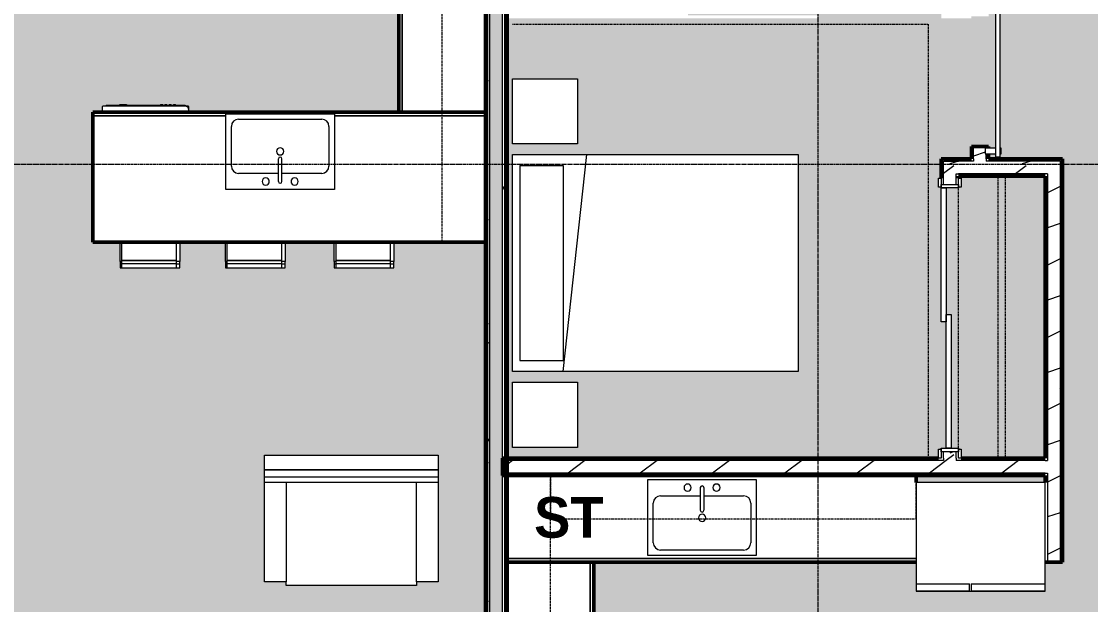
# Model space of a CAD drawing. Header units: inches. Extents: x -4292 to -464, y 9706 to 12474.
# Drawn here: x -3047.7 to -2751.9, y 11413.5 to 11574.8 of the extents above; entities that cross this region are included whole.
import ezdxf

# ---------------------------------------------------------------- set-up
doc = ezdxf.new("R2010")
doc.units = ezdxf.units.IN
doc.header["$MEASUREMENT"] = 0
doc.linetypes.add('Dash', pattern=[0.25, 0.125, -0.125])
doc.linetypes.add('Grid Line 1_2_', pattern=[0.875, 0.5, -0.125, 0.125, -0.125])
for name, color, linetype, lineweight in [('A-AREA-IDEN', 2, 'Continuous', 9), ('A-AREA-PATT-4', 254, 'Continuous', 9), ('A-AREA-PATT-5', 41, 'Continuous', 9), ('A-DOOR-1', 7, 'Continuous', 9), ('A-DOOR-2', 90, 'Continuous', 20), ('A-DOOR-3', 50, 'Continuous', 13), ('A-DOOR-FRAM-1', 90, 'Continuous', 20), ('A-WALL', 113, 'Continuous', 13), ('A-WALL-2', 250, 'Continuous', 50), ('A-WALL-3', 50, 'Continuous', 13), ('A-WALL-PATT-1', 7, 'Continuous', 9), ('A-WALL-PATT-2', 8, 'Continuous', 9), ('A-WALL-PATT-5', 111, 'Continuous', 9), ('I-FURN', 30, 'Continuous', 9), ('I-FURN-1', 7, 'Continuous', 9), ('I-FURN-HDLN-1', 7, 'Dash', 9), ('I-WALL-1', 2, 'Continuous', 50), ('P-SANR-FIXT-1', 7, 'Continuous', 9), ('Q-CASE-1', 250, 'Continuous', 50), ('Q-CASE-2', 7, 'Continuous', 9), ('Q-CASE-HDLN-1', 7, 'Dash', 9), ('Q-SPCQ-1', 7, 'Continuous', 9), ('S-GRID-1', 1, 'Grid Line 1_2_', 9)]:
    doc.layers.add(name, color=color, linetype=linetype, lineweight=lineweight)
doc.styles.add('Century Gothic_B', font='GOTHICB.TTF', dxfattribs={"height": 11.25})
pattern_1 = [(0, (0, 0), (38.4, 9.6), [1.584, -27.216, 1.584, -27.216, -153.6]), (0, (0, 0), (38.4, 9.6), [-57.6, 1.584, -56.016, 1.584, -27.216, -67.2]), (0, (0, 0), (38.4, 9.6), [-144, 1.584, -17.616, 1.584, -46.416]), (120, (14.4, 4.8), (-27.513844, 28.4553755), [1.584, -27.216, 1.584, -27.216, -153.6]), (120, (14.4, 4.8), (-27.513844, 28.4553755), [-57.6, 1.584, -56.016, 1.584, -27.216, -67.2]), (120, (14.4, 4.8), (-27.513844, 28.4553755), [-144, 1.584, -17.616, 1.584, -46.416]), (240, (19.2, 24), (-10.886156, -38.0553755), [1.584, -27.216, 1.584, -27.216, -153.6]), (240, (19.2, 24), (-10.886156, -38.0553755), [-57.6, 1.584, -56.016, 1.584, -27.216, -67.2]), (240, (19.2, 24), (-10.886156, -38.0553755), [-144, 1.584, -17.616, 1.584, -46.416])]
pattern_2 = [(216.87, (7.997, 19.992), (59.9755286, 39.9843071), [9.996, -89.964]), (206.565, (19.992, 13.994), (-19.991807, -19.992219), [22.352, -22.352]), (198.435, (19.992, 3.998), (-39.983821, -19.991955), [12.644, -50.576])]

msp = doc.modelspace()

# ---------------------------------------------------------------- hatches: boundary and pattern name
at = {"layer": 'A-AREA-PATT-4'}
h = msp.add_hatch(color=256, dxfattribs=at)
h.paths.add_polyline_path([(-2719.92, 11252.39), (-2714.91, 11252.39), (-2714.91, 11255.26), (-2717.72, 11255.26), (-2717.72, 11284.39), (-2718.67, 11284.39), (-2718.67, 11289.14), (-2717.72, 11289.14), (-2717.72, 11299.01), (-2733.85, 11299.01), (-2733.85, 11317.01), (-2729.85, 11317.01), (-2729.85, 11353.01), (-2733.85, 11353.01), (-2733.85, 11371.01), (-2717.72, 11371.01), (-2717.72, 11622.39), (-2718.72, 11622.39), (-2718.72, 11623.39), (-2720.72, 11623.39), (-2720.72, 11625.33), (-2721.35, 11625.33), (-2721.35, 11625.39), (-2756.1, 11625.39), (-2756.1, 11625.33), (-2756.72, 11625.33), (-2756.72, 11623.39), (-2758.72, 11623.39), (-2758.72, 11622.39), (-2780.17, 11622.39), (-2780.17, 11617.2), (-2778.23, 11617.2), (-2778.2, 11618.2), (-2776.98, 11618.2), (-2776.98, 11617.2), (-2776.7, 11617.2), (-2776.73, 11615.7), (-2776.98, 11615.7), (-2776.98, 11614.09), (-2776.73, 11614.09), (-2776.73, 11611.75), (-2776.55, 11611.75), (-2776.55, 11610.25), (-2776.73, 11610.25), (-2776.73, 11581.93), (-2776.55, 11581.93), (-2776.55, 11581.81), (-2776.48, 11581.76), (-2776.48, 11581.44), (-2776.23, 11581.44), (-2776.23, 11581.83), (-2775.98, 11581.78), (-2775.98, 11578.83), (-2776.23, 11578.89), (-2776.23, 11581.09), (-2776.48, 11581.04), (-2776.48, 11580.71), (-2776.55, 11580.71), (-2776.55, 11580.43), (-2776.73, 11580.43), (-2776.73, 11578.09), (-2776.98, 11578.09), (-2776.98, 11539.7), (-2776.7, 11539.7), (-2776.7, 11538.2), (-2776.98, 11538.2), (-2777, 11537.2), (-2778.23, 11537.2), (-2778.23, 11538.2), (-2780.17, 11538.2), (-2780.17, 11536.77), (-2759.72, 11536.77), (-2759.72, 11425.23), (-2764.47, 11425.23), (-2764.47, 11417.23), (-2800.22, 11417.23), (-2800.22, 11425.23), (-2889.32, 11425.23), (-2889.32, 11292.96), (-2881.82, 11292.96), (-2881.82, 11287.58), (-2886.57, 11287.58), (-2886.57, 11288.21), (-2913.32, 11288.21), (-2913.32, 11256.26), (-2886.57, 11256.26), (-2886.57, 11257.58), (-2881.82, 11257.58), (-2881.82, 11256.26), (-2754.72, 11256.26), (-2754.72, 11289.14), (-2748.67, 11289.14), (-2748.67, 11284.39), (-2749.97, 11284.39), (-2749.97, 11256.24), (-2752.94, 11256.24), (-2752.94, 11252.39), (-2720.92, 11252.39)], flags=0)
h.paths.add_polyline_path([(-2733.05, 11257.24), (-2747.92, 11257.24), (-2747.92, 11282.49), (-2738.42, 11282.49), (-2738.39, 11282.99), (-2737.93, 11282.99), (-2737.93, 11282.49), (-2721.66, 11282.49), (-2721.62, 11282.99), (-2720.94, 11282.99), (-2720.94, 11282.49), (-2719.92, 11282.49), (-2719.92, 11257.24), (-2720.92, 11257.24)], flags=0)
h.paths.add_polyline_path([(-2886.57, 11259.58), (-2911.73, 11259.58), (-2911.73, 11284.58), (-2885.73, 11284.58), (-2885.73, 11259.58), (-2885.95, 11259.58)], flags=0)
h.paths.add_polyline_path([(-2789.85, 11296.52), (-2824.85, 11296.52), (-2824.85, 11380.52), (-2789.85, 11380.52), (-2789.85, 11374.52), (-2788.85, 11374.52), (-2788.85, 11302.52), (-2789.85, 11302.52)], flags=0)
h.paths.add_polyline_path([(-2753.06, 11305.52), (-2773.85, 11305.52), (-2773.85, 11365.52), (-2743.85, 11365.52), (-2743.85, 11305.52), (-2750.6, 11305.52)], flags=0)
h.paths.add_polyline_path([(-2800.22, 11447.23), (-2764.47, 11447.23), (-2764.47, 11449.23), (-2800.22, 11449.23)], flags=0)
h.paths.add_polyline_path([(-2911.85, 11453.98), (-2794, 11453.98), (-2794, 11456.48), (-2793.25, 11456.48), (-2793.25, 11456.73), (-2791.87, 11456.73), (-2791.87, 11491.73), (-2793.25, 11491.73), (-2793.25, 11528.98), (-2794, 11528.98), (-2794, 11531.48), (-2793.25, 11531.48), (-2793.25, 11536.77), (-2784.92, 11536.77), (-2784.92, 11540.2), (-2780.17, 11540.2), (-2780.17, 11539.7), (-2778.23, 11539.7), (-2778.27, 11578.09), (-2778.48, 11578.09), (-2778.48, 11614.09), (-2778.23, 11614.09), (-2778.23, 11615.7), (-2780.17, 11615.7), (-2780.17, 11576.2), (-2784.92, 11576.2), (-2784.92, 11575.61), (-2793.25, 11575.61), (-2793.25, 11580.36), (-2784.92, 11580.36), (-2784.92, 11619.62), (-2843.32, 11619.62), (-2843.32, 11643.34), (-2851.35, 11643.34), (-2851.35, 11635.89), (-2851.47, 11634.93), (-2851.85, 11634.03), (-2852.44, 11633.26), (-2853.21, 11632.67), (-2854.11, 11632.29), (-2855.15, 11632.17), (-2856.46, 11632.17), (-2856.11, 11629.14), (-2854.92, 11628.14), (-2854.36, 11627.14), (-2854, 11625.63), (-2853.91, 11625.14), (-2853.82, 11624.14), (-2854, 11622.15), (-2854.54, 11620.14), (-2855.26, 11618.14), (-2856.26, 11616.06), (-2857.58, 11614.14), (-2858.58, 11613.14), (-2859.45, 11612.64), (-2860.82, 11612.14), (-2861.82, 11612.14), (-2863.25, 11612.67), (-2864.06, 11613.14), (-2865.06, 11614.14), (-2866.45, 11616.14), (-2867.38, 11618.14), (-2868.11, 11620.14), (-2868.65, 11622.15), (-2868.82, 11624.14), (-2868.65, 11625.63), (-2868.56, 11626.14), (-2868.29, 11627.14), (-2867.72, 11628.14), (-2866.53, 11629.14), (-2866.19, 11632.17), (-2867.57, 11632.17), (-2868.54, 11632.29), (-2869.44, 11632.67), (-2870.21, 11633.26), (-2870.87, 11634.2), (-2871.17, 11634.93), (-2871.3, 11635.89), (-2871.3, 11643.34), (-2877.32, 11643.34), (-2877.32, 11641.48), (-2882.07, 11641.48), (-2882.07, 11643.34), (-2913.32, 11643.34), (-2913.32, 11621.11), (-2882.07, 11621.11), (-2882.07, 11621.48), (-2877.32, 11621.48), (-2877.32, 11616.36), (-2913.32, 11616.36), (-2913.32, 11580.36), (-2827.25, 11580.36), (-2827.25, 11579.48), (-2863.25, 11579.48), (-2863.25, 11576.48), (-2827.25, 11576.48), (-2827.25, 11575.61), (-2913.32, 11575.61), (-2913.32, 11453.98)], flags=0)
h.paths.add_polyline_path([(-2781.92, 11453.98), (-2764.47, 11453.98), (-2764.47, 11532.02), (-2788.5, 11532.02), (-2788.5, 11531.48), (-2787.75, 11531.48), (-2787.75, 11528.98), (-2788.5, 11528.98), (-2788.5, 11528.73), (-2791.87, 11528.73), (-2791.87, 11493.73), (-2790.5, 11493.73), (-2790.5, 11456.73), (-2788.5, 11456.73), (-2788.5, 11456.48), (-2787.75, 11456.48), (-2787.75, 11453.98)], flags=0)
h.paths.add_polyline_path([(-2898.44, 11456.98), (-2911.85, 11456.98), (-2911.85, 11474.98), (-2893.85, 11474.98), (-2893.85, 11456.98)], flags=0)
h.paths.add_polyline_path([(-2893.85, 11477.98), (-2911.85, 11477.98), (-2911.85, 11537.98), (-2832.85, 11537.98), (-2832.85, 11477.98), (-2843.31, 11477.98)], flags=0)
h.paths.add_polyline_path([(-2911.85, 11540.91), (-2911.85, 11558.91), (-2893.85, 11558.91), (-2893.85, 11540.91), (-2903.41, 11540.91)], flags=0)
h.paths.add_polyline_path([(-2722.47, 11587.39), (-2722.47, 11623.39), (-2720.72, 11623.39), (-2720.72, 11587.39)], flags=0)
at = {"layer": 'A-AREA-PATT-5'}
h = msp.add_hatch(color=256, dxfattribs=at)
h.paths.add_polyline_path([(-3101.83, 11252.39), (-3098.91, 11252.39), (-3098.91, 11255.64), (-3101.29, 11255.64), (-3101.29, 11283.79), (-3102.67, 11283.79), (-3102.67, 11288.54), (-3095.24, 11288.54), (-3095.24, 11283.79), (-3096.54, 11283.79), (-3096.54, 11256.26), (-3074.67, 11256.26), (-3074.67, 11283.79), (-3075.24, 11283.79), (-3075.24, 11288.54), (-3074.67, 11288.54), (-3074.67, 11456.31), (-3069.92, 11456.31), (-3069.92, 11256.26), (-2919.32, 11256.26), (-2919.32, 11328.28), (-2935.45, 11328.28), (-2935.45, 11346.28), (-2931.45, 11346.28), (-2931.45, 11382.28), (-2935.45, 11382.28), (-2935.45, 11400.28), (-2919.32, 11400.28), (-2919.32, 11513.71), (-2944.63, 11513.71), (-2944.63, 11506.64), (-2961.13, 11506.64), (-2961.13, 11513.71), (-2974.75, 11513.71), (-2974.75, 11506.64), (-2991.25, 11506.64), (-2991.25, 11513.71), (-3003.88, 11513.71), (-3003.88, 11506.64), (-3020.38, 11506.64), (-3020.38, 11513.71), (-3027.92, 11513.71), (-3027.92, 11549.71), (-3025.32, 11549.71), (-3025.32, 11551.14), (-3025.13, 11551.34), (-3024.23, 11551.34), (-3024.23, 11551.59), (-3020.47, 11551.59), (-3020.47, 11551.84), (-3018.56, 11551.84), (-3018.56, 11551.59), (-3009.17, 11551.59), (-3009.17, 11551.84), (-3008.58, 11551.84), (-3008.58, 11551.59), (-3007.99, 11551.59), (-3007.99, 11551.84), (-3007.4, 11551.84), (-3007.4, 11551.59), (-3006.81, 11551.59), (-3006.81, 11551.84), (-3006.22, 11551.84), (-3006.22, 11551.59), (-3005.63, 11551.59), (-3005.63, 11551.84), (-3005.04, 11551.84), (-3005.04, 11551.59), (-3002.42, 11551.59), (-3002.4, 11551.34), (-3001.47, 11551.32), (-3001.38, 11551.28), (-3001.32, 11551.14), (-3001.32, 11549.71), (-2943.32, 11549.71), (-2943.32, 11580.81), (-2943.7, 11580.81), (-2943.7, 11604.81), (-2943.32, 11604.81), (-2943.32, 11619.34), (-2973.57, 11619.34), (-2973.57, 11611.34), (-3009.32, 11611.34), (-3009.32, 11622.39), (-3018.32, 11622.39), (-3018.32, 11624.33), (-3018.95, 11624.33), (-3018.95, 11625.39), (-3053.7, 11625.39), (-3053.7, 11624.33), (-3054.32, 11624.33), (-3054.32, 11622.39), (-3077.77, 11622.39), (-3077.77, 11608.9), (-3087.57, 11608.9), (-3087.57, 11610.65), (-3088.2, 11610.65), (-3088.2, 11612.65), (-3087.57, 11612.65), (-3087.57, 11613.77), (-3085.57, 11613.77), (-3085.57, 11613.65), (-3082.52, 11613.65), (-3082.52, 11643.34), (-3175.95, 11643.34), (-3175.95, 11607.99), (-3180.07, 11607.99), (-3180.07, 11612.74), (-3180.7, 11612.74), (-3180.7, 11643.34), (-3201.32, 11643.34), (-3201.32, 11612.74), (-3200.07, 11612.74), (-3200.07, 11607.99), (-3201.32, 11607.99), (-3201.32, 11601.97), (-3193.6, 11601.97), (-3192.63, 11601.84), (-3191.73, 11601.47), (-3190.96, 11600.87), (-3190.37, 11600.1), (-3190, 11599.2), (-3189.87, 11598.16), (-3189.87, 11596.85), (-3186.85, 11597.2), (-3185.85, 11598.39), (-3184.85, 11598.96), (-3183.34, 11599.32), (-3182.84, 11599.4), (-3181.85, 11599.49), (-3179.86, 11599.32), (-3177.85, 11598.78), (-3175.85, 11598.05), (-3173.85, 11597.12), (-3171.85, 11595.73), (-3170.85, 11594.73), (-3170.35, 11593.86), (-3169.85, 11592.49), (-3169.85, 11591.49), (-3170.35, 11590.12), (-3170.85, 11589.25), (-3171.85, 11588.25), (-3174.08, 11586.75), (-3175.85, 11585.93), (-3177.85, 11585.2), (-3179.86, 11584.66), (-3181.85, 11584.49), (-3183.34, 11584.66), (-3183.85, 11584.75), (-3184.85, 11585.02), (-3185.85, 11585.59), (-3186.85, 11586.78), (-3189.87, 11587.13), (-3189.87, 11585.74), (-3190, 11584.77), (-3190.37, 11583.88), (-3190.96, 11583.1), (-3191.73, 11582.51), (-3192.63, 11582.14), (-3193.6, 11582.01), (-3201.32, 11582.01), (-3201.32, 11573.99), (-3177.32, 11573.99), (-3177.32, 11500.06), (-3176.95, 11500.06), (-3176.95, 11495.31), (-3201.32, 11495.31), (-3201.32, 11256.26), (-3139.44, 11256.26), (-3139.44, 11288.54), (-3132.67, 11288.54), (-3132.67, 11283.79), (-3134.69, 11283.79), (-3134.69, 11256.16), (-3136.94, 11256.16), (-3136.94, 11252.39), (-3105.17, 11252.39)], flags=0)
h.paths.add_polyline_path([(-3105.17, 11257.54), (-3131.92, 11257.54), (-3131.92, 11282.79), (-3122.42, 11282.79), (-3122.39, 11283.29), (-3121.93, 11283.29), (-3121.93, 11282.79), (-3105.66, 11282.79), (-3105.62, 11283.29), (-3104.94, 11283.29), (-3104.94, 11282.79), (-3103.92, 11282.79), (-3103.92, 11257.54), (-3104.92, 11257.54)], flags=0)
h.paths.add_polyline_path([(-2945.31, 11280.79), (-2980.4, 11280.79), (-2980.4, 11315.79), (-2974.4, 11315.79), (-2974.4, 11316.79), (-2938.4, 11316.79), (-2938.4, 11315.79), (-2932.4, 11315.79), (-2932.4, 11280.79)], flags=0)
h.paths.add_polyline_path([(-3187.45, 11293.31), (-3199.39, 11293.31), (-3199.39, 11311.31), (-3181.39, 11311.31), (-3181.39, 11293.31)], flags=0)
h.paths.add_polyline_path([(-3135.31, 11315.31), (-3199.89, 11315.31), (-3199.89, 11393.31), (-3119.89, 11393.31), (-3119.89, 11315.31), (-3134.69, 11315.31)], flags=0)
h.paths.add_polyline_path([(-3008.69, 11325.79), (-3019.72, 11325.79), (-3019.72, 11409.79), (-2984.72, 11409.79), (-2984.72, 11403.79), (-2983.72, 11403.79), (-2983.72, 11331.79), (-2984.72, 11331.79), (-2984.72, 11325.79)], flags=0)
h.paths.add_polyline_path([(-3199.39, 11395.25), (-3199.39, 11413.25), (-3181.39, 11413.25), (-3181.39, 11395.25)], flags=0)
h.paths.add_polyline_path([(-2974.4, 11418.79), (-2974.4, 11419.79), (-2980.4, 11419.79), (-2980.4, 11454.79), (-2932.4, 11454.79), (-2932.4, 11419.79), (-2938.4, 11419.79), (-2938.4, 11418.79), (-2970.31, 11418.79)], flags=0)
h.paths.add_polyline_path([(-3069.92, 11492.31), (-3074.67, 11492.31), (-3074.67, 11495.31), (-3078.44, 11495.31), (-3078.44, 11494.56), (-3080.94, 11494.56), (-3080.94, 11495.31), (-3081.19, 11495.31), (-3081.19, 11497.31), (-3106.19, 11497.31), (-3106.19, 11498.69), (-3129.19, 11498.69), (-3129.19, 11495.31), (-3129.44, 11495.31), (-3129.44, 11494.56), (-3131.94, 11494.56), (-3131.94, 11495.31), (-3142.95, 11495.31), (-3142.95, 11500.06), (-3139.95, 11500.06), (-3139.95, 11567.26), (-3135.2, 11567.26), (-3135.2, 11557.56), (-3131.94, 11557.56), (-3131.94, 11558.31), (-3129.44, 11558.31), (-3129.44, 11557.56), (-3129.19, 11557.56), (-3129.19, 11554.19), (-3106.19, 11554.19), (-3106.19, 11555.56), (-3081.19, 11555.56), (-3081.19, 11557.56), (-3080.94, 11557.56), (-3080.94, 11558.31), (-3078.44, 11558.31), (-3078.44, 11557.56), (-3069.92, 11557.56), (-3069.92, 11524.69)], flags=0)
h.paths.add_polyline_path([(-3098.91, 11498.69), (-3081.19, 11498.69), (-3081.19, 11500.06), (-3080.94, 11500.06), (-3080.94, 11500.81), (-3078.44, 11500.81), (-3078.44, 11500.06), (-3074.67, 11500.06), (-3074.67, 11524.06), (-3135.2, 11524.06), (-3135.2, 11500.06), (-3131.94, 11500.06), (-3131.94, 11500.81), (-3129.44, 11500.81), (-3129.44, 11500.06), (-3104.19, 11500.06), (-3104.19, 11498.69)], flags=0)
h.paths.add_polyline_path([(-3098.91, 11528.81), (-3074.67, 11528.81), (-3074.67, 11552.81), (-3078.44, 11552.81), (-3078.44, 11552.06), (-3080.94, 11552.06), (-3080.94, 11552.81), (-3081.19, 11552.81), (-3081.19, 11554.19), (-3104.19, 11554.19), (-3104.19, 11552.81), (-3129.44, 11552.81), (-3129.44, 11552.06), (-3131.94, 11552.06), (-3131.94, 11552.81), (-3135.2, 11552.81), (-3135.2, 11528.81), (-3111.79, 11528.81)], flags=0)
h.paths.add_polyline_path([(-3020.07, 11586.39), (-3020.07, 11622.39), (-3018.32, 11622.39), (-3018.32, 11586.39)], flags=0)
h.paths.add_polyline_path([(-3087.57, 11588.9), (-3089.32, 11588.9), (-3089.32, 11608.9), (-3087.57, 11608.9), (-3087.57, 11601.29)], flags=0)
h.paths.add_polyline_path([(-3127.57, 11588.9), (-3127.57, 11608.9), (-3125.82, 11608.9), (-3125.82, 11588.9)], flags=0)
h.paths.add_polyline_path([(-3139.95, 11599.26), (-3139.95, 11643.27), (-3135.2, 11643.27), (-3135.2, 11613.65), (-3129.57, 11613.65), (-3129.57, 11613.77), (-3127.57, 11613.77), (-3127.57, 11612.65), (-3126.95, 11612.65), (-3126.95, 11610.65), (-3127.57, 11610.65), (-3127.57, 11608.9), (-3135.2, 11608.9), (-3135.2, 11599.26), (-3139.32, 11599.26)], flags=0)
h.paths.add_polyline_path([(-3129.57, 11615.23), (-3130.37, 11615.23), (-3130.37, 11641.23), (-3105.37, 11641.23), (-3105.37, 11615.23), (-3127.57, 11615.23)], flags=0)
h.paths.add_polyline_path([(-3007.32, 11641.34), (-2973.57, 11641.34), (-2973.57, 11643.34), (-3009.32, 11643.34), (-3009.32, 11641.34), (-3008.69, 11641.34)], flags=0)
at = {"layer": 'A-WALL-PATT-1'}
h = msp.add_hatch(dxfattribs=at)
h.set_pattern_fill('FP_1', color=256, style=0, pattern_type=2)
h.set_pattern_definition(pattern_1)
h.paths.add_polyline_path([(-2784.92, 11536.77), (-2784.3, 11536.77), (-2784.3, 11540.2), (-2784.92, 11540.2)], flags=0)
h.paths.add_polyline_path([(-2784.92, 11579.73), (-2784.3, 11579.73), (-2784.3, 11623.65), (-2784.92, 11623.65), (-2784.92, 11580.36)], flags=0)
h = msp.add_hatch(dxfattribs=at)
h.set_pattern_fill('FP_1', color=256, style=0, pattern_type=2)
h.set_pattern_definition(pattern_1)
h.paths.add_polyline_path([(-2759.72, 11425.23), (-2759.72, 11536.15), (-2760.35, 11536.15), (-2760.35, 11425.23)], flags=0)
h = msp.add_hatch(dxfattribs=at)
h.set_pattern_fill('FP_1', color=256, style=0, pattern_type=2)
h.set_pattern_definition(pattern_1)
h.paths.add_polyline_path([(-2788.18, 11532.02), (-2763.85, 11532.02), (-2763.85, 11532.65), (-2788.5, 11532.65), (-2788.5, 11532.02)], flags=0)
h = msp.add_hatch(dxfattribs=at)
h.set_pattern_fill('FP_1', color=256, style=0, pattern_type=2)
h.set_pattern_definition(pattern_1)
h.paths.add_polyline_path([(-2763.85, 11425.23), (-2763.85, 11449.85), (-2764.47, 11449.85), (-2764.47, 11425.23)], flags=0)
h.paths.add_polyline_path([(-2763.85, 11453.35), (-2763.85, 11532.02), (-2764.47, 11532.02), (-2764.47, 11453.35)], flags=0)
h = msp.add_hatch(dxfattribs=at)
h.set_pattern_fill('FP_1', color=256, style=0, pattern_type=2)
h.set_pattern_definition(pattern_1)
h.paths.add_polyline_path([(-2764.47, 11453.35), (-2764.47, 11453.98), (-2789.12, 11453.98), (-2789.12, 11453.35), (-2780.8, 11453.35)], flags=0)
h.paths.add_polyline_path([(-2913.32, 11453.35), (-2792.62, 11453.35), (-2792.62, 11453.98), (-2913.32, 11453.98), (-2913.32, 11453.36)], flags=0)
h = msp.add_hatch(dxfattribs=at)
h.set_pattern_fill('FP_1', color=256, style=0, pattern_type=2)
h.set_pattern_definition(pattern_1)
h.paths.add_polyline_path([(-2788.18, 11449.23), (-2764.47, 11449.23), (-2764.47, 11449.85), (-2913.32, 11449.85), (-2913.32, 11449.23), (-2788.85, 11449.23)], flags=0)
at = {"layer": 'A-WALL-PATT-2'}
h = msp.add_hatch(dxfattribs=at)
h.set_pattern_fill('FP_2', color=256, style=0, pattern_type=2)
h.set_pattern_definition(pattern_2)
h.paths.add_polyline_path([(-2780.8, 11536.15), (-2780.8, 11538.2), (-2781.08, 11538.2), (-2781.08, 11539.7), (-2780.8, 11539.7), (-2780.8, 11540.2), (-2784.3, 11540.2), (-2784.3, 11536.15)], flags=0)
h.paths.add_polyline_path([(-2784.3, 11576.2), (-2780.8, 11576.2), (-2780.8, 11615.7), (-2781.08, 11615.7), (-2781.08, 11617.2), (-2780.8, 11617.2), (-2780.8, 11623.65), (-2784.3, 11623.65), (-2784.3, 11576.23)], flags=0)
h = msp.add_hatch(dxfattribs=at)
h.set_pattern_fill('FP_2', color=256, style=0, pattern_type=2)
h.set_pattern_definition(pattern_2)
h.paths.add_polyline_path([(-2792.62, 11453.35), (-2789.12, 11453.35), (-2789.12, 11455.73), (-2792.62, 11455.73), (-2792.62, 11453.98)], flags=0)
h.paths.add_polyline_path([(-2792.62, 11529.73), (-2789.12, 11529.73), (-2789.12, 11536.15), (-2792.62, 11536.15), (-2792.62, 11533.02)], flags=0)
h = msp.add_hatch(dxfattribs=at)
h.set_pattern_fill('FP_2', color=256, style=0, pattern_type=2)
h.set_pattern_definition(pattern_2)
h.paths.add_polyline_path([(-2788.5, 11532.65), (-2760.35, 11532.65), (-2760.35, 11536.15), (-2789.12, 11536.15), (-2789.12, 11532.65)], flags=0)
h = msp.add_hatch(dxfattribs=at)
h.set_pattern_fill('FP_2', color=256, style=0, pattern_type=2)
h.set_pattern_definition(pattern_2)
h.paths.add_polyline_path([(-2760.35, 11425.23), (-2760.35, 11532.65), (-2763.85, 11532.65), (-2763.85, 11425.23)], flags=0)
h = msp.add_hatch(dxfattribs=at)
h.set_pattern_fill('FP_2', color=256, style=0, pattern_type=2)
h.set_pattern_definition(pattern_2)
h.paths.add_polyline_path([(-2914.57, 11449.85), (-2763.85, 11449.85), (-2763.85, 11453.35), (-2914.57, 11453.35), (-2914.57, 11449.98)], flags=0)
at = {"layer": 'A-WALL-PATT-5'}
h = msp.add_hatch(dxfattribs=at)
h.set_pattern_fill('FP_1', color=256, style=0, pattern_type=2)
h.set_pattern_definition(pattern_1)
h.paths.add_polyline_path([(-2918.7, 11255.64), (-2918.7, 11643.34), (-2919.32, 11643.34), (-2919.32, 11255.64)], flags=0)
h = msp.add_hatch(dxfattribs=at)
h.set_pattern_fill('FP_1', color=256, style=0, pattern_type=2)
h.set_pattern_definition(pattern_1)
h.paths.add_polyline_path([(-2918.7, 11255.64), (-2918.07, 11255.64), (-2918.07, 11643.96), (-2918.7, 11643.96), (-2918.7, 11255.64)], flags=0)
h = msp.add_hatch(dxfattribs=at)
h.set_pattern_fill('FP_66', color=256, style=0, pattern_type=2)
h.set_pattern_definition([(161.57, (0.6, 0.6), (-4.80033747, -0.00041462), [0, -34.152, 3.792, 0]), (18.43, (-0.6, 0.6), (-4.80033747, 0.00041462), [0, -34.152, 3.792, 0]), (108.43, (0.6, 0.6), (2.39913218, -12.00105099), [11.382, -26.562]), (71.57, (-0.6, 0.6), (2.39913218, 12.00105099), [11.382, -26.562])])
h.paths.add_polyline_path([(-2918.07, 11255.36), (-2914.57, 11255.36), (-2914.57, 11644.59), (-2918.07, 11644.59), (-2918.07, 11283.91)], flags=0)
h = msp.add_hatch(dxfattribs=at)
h.set_pattern_fill('FP_1', color=256, style=0, pattern_type=2)
h.set_pattern_definition(pattern_1)
h.paths.add_polyline_path([(-2914.57, 11255.64), (-2913.95, 11255.64), (-2913.95, 11449.85), (-2914.57, 11449.85), (-2914.57, 11283.91)], flags=0)
h.paths.add_polyline_path([(-2914.25, 11453.35), (-2913.95, 11453.35), (-2913.95, 11643.96), (-2914.57, 11643.96), (-2914.57, 11453.35)], flags=0)
h = msp.add_hatch(dxfattribs=at)
h.set_pattern_fill('FP_1', color=256, style=0, pattern_type=2)
h.set_pattern_definition(pattern_1)
h.paths.add_polyline_path([(-2913.32, 11255.64), (-2913.32, 11449.85), (-2913.95, 11449.85), (-2913.95, 11255.64)], flags=0)
h.paths.add_polyline_path([(-2913.95, 11453.35), (-2913.32, 11453.35), (-2913.32, 11643.34), (-2913.95, 11643.34), (-2913.95, 11456.98)], flags=0)

# ---------------------------------------------------------------- linework, layer by layer
at = {"layer": 'A-DOOR-1'}
for p, q in [((-2794, 11531.48), (-2793.25, 11531.48)), ((-2794, 11528.98), (-2794, 11531.48)), ((-2793.25, 11531.48), (-2793.25, 11528.98)), ((-2788.5, 11531.48), (-2787.75, 11531.48)), ((-2788.5, 11528.98), (-2788.5, 11531.48)), ((-2787.75, 11531.48), (-2787.75, 11528.98)), ((-2793.25, 11528.98), (-2794, 11528.98)), ((-2787.75, 11528.98), (-2788.5, 11528.98)), ((-2794, 11456.48), (-2793.25, 11456.48)), ((-2794, 11453.98), (-2794, 11456.48)), ((-2793.25, 11453.98), (-2794, 11453.98)), ((-2793.25, 11456.48), (-2793.25, 11453.98)), ((-2788.5, 11456.48), (-2787.75, 11456.48)), ((-2788.5, 11453.98), (-2788.5, 11456.48)), ((-2787.75, 11453.98), (-2788.5, 11453.98)), ((-2787.75, 11456.48), (-2787.75, 11453.98))]:
    msp.add_line(p, q, dxfattribs=at)
at = {"layer": 'A-DOOR-2'}
for p, q in [((-2793.25, 11528.73), (-2791.87, 11528.73)), ((-2793.25, 11491.73), (-2793.25, 11528.73)), ((-2791.87, 11528.73), (-2791.87, 11491.73)), ((-2791.87, 11493.73), (-2790.5, 11493.73)), ((-2791.87, 11456.73), (-2791.87, 11493.73)), ((-2790.5, 11493.73), (-2790.5, 11456.73)), ((-2791.87, 11491.73), (-2793.25, 11491.73)), ((-2790.5, 11456.73), (-2791.87, 11456.73))]:
    msp.add_line(p, q, dxfattribs=at)
at = {"layer": 'A-DOOR-3'}
for p, q in [((-2778.23, 11580.75), (-2778.23, 11537.2)), ((-2776.98, 11537.2), (-2776.98, 11580.76)), ((-2778.23, 11539.7), (-2781.08, 11539.7)), ((-2781.08, 11539.7), (-2781.08, 11538.2)), ((-2781.08, 11538.2), (-2778.23, 11538.2)), ((-2777.6, 11537.2), (-2778.23, 11537.2)), ((-2776.98, 11537.2), (-2777.6, 11537.2)), ((-2776.7, 11539.7), (-2776.98, 11539.7)), ((-2776.98, 11538.2), (-2776.7, 11538.2)), ((-2776.7, 11538.2), (-2776.7, 11539.7))]:
    msp.add_line(p, q, dxfattribs=at)
at = {"layer": 'A-DOOR-FRAM-1'}
for p, q in [((-2793.25, 11529.73), (-2788.5, 11529.73)), ((-2793.25, 11528.73), (-2793.25, 11529.73)), ((-2788.5, 11528.73), (-2793.25, 11528.73)), ((-2788.5, 11529.73), (-2788.5, 11528.73)), ((-2793.25, 11455.73), (-2793.25, 11456.73)), ((-2793.25, 11456.73), (-2788.5, 11456.73)), ((-2788.5, 11455.73), (-2793.25, 11455.73)), ((-2788.5, 11456.73), (-2788.5, 11455.73))]:
    msp.add_line(p, q, dxfattribs=at)
at = {"layer": 'A-WALL'}
for p, q in [((-2918.7, 11255.36), (-2918.7, 11643.96)), ((-2918.07, 11255.36), (-2918.07, 11644.59)), ((-2914.57, 11255.36), (-2914.57, 11644.59)), ((-2913.95, 11255.36), (-2913.95, 11643.96))]:
    msp.add_line(p, q, dxfattribs=at)
at = {"layer": 'A-WALL-2'}
for p, q in [((-2784.92, 11540.2), (-2784.92, 11536.77)), ((-2780.17, 11540.2), (-2784.92, 11540.2)), ((-2780.17, 11539.7), (-2780.17, 11540.2)), ((-2793.25, 11536.77), (-2793.25, 11531.48)), ((-2792.62, 11536.77), (-2793.25, 11536.77)), ((-2788.5, 11536.77), (-2792.62, 11536.77)), ((-2784.92, 11536.77), (-2788.5, 11536.77)), ((-2780.17, 11536.77), (-2780.17, 11538.2)), ((-2759.72, 11536.77), (-2780.17, 11536.77)), ((-2759.72, 11536.15), (-2759.72, 11536.77)), ((-2759.72, 11532.02), (-2759.72, 11536.15)), ((-2788.5, 11531.48), (-2788.5, 11532.02)), ((-2788.5, 11532.02), (-2764.47, 11532.02)), ((-2764.47, 11532.02), (-2764.47, 11453.98)), ((-2759.72, 11425.23), (-2759.72, 11532.02)), ((-2794, 11453.98), (-2914.57, 11453.98)), ((-2914.57, 11453.98), (-2914.57, 11449.23)), ((-2764.47, 11453.98), (-2787.75, 11453.98)), ((-2914.57, 11449.23), (-2764.47, 11449.23)), ((-2764.47, 11449.23), (-2764.47, 11447.23)), ((-2764.47, 11425.23), (-2759.72, 11425.23))]:
    msp.add_line(p, q, dxfattribs=at)
at = {"layer": 'A-WALL-3'}
for p, q in [((-2784.3, 11536.77), (-2784.3, 11540.2)), ((-2780.8, 11539.7), (-2780.8, 11540.2)), ((-2784.3, 11536.77), (-2784.3, 11536.15)), ((-2780.8, 11536.77), (-2780.8, 11538.2)), ((-2780.8, 11536.77), (-2780.8, 11536.15)), ((-2792.62, 11529.73), (-2792.62, 11536.15)), ((-2792.62, 11536.15), (-2789.12, 11536.15)), ((-2789.12, 11536.15), (-2788.5, 11536.15)), ((-2784.3, 11536.15), (-2788.5, 11536.15)), ((-2760.35, 11536.15), (-2780.8, 11536.15)), ((-2760.35, 11536.15), (-2760.35, 11532.65)), ((-2789.12, 11529.73), (-2789.12, 11532.65)), ((-2789.12, 11532.65), (-2788.5, 11532.65)), ((-2763.85, 11532.65), (-2788.5, 11532.65)), ((-2763.85, 11532.65), (-2763.85, 11532.02)), ((-2763.85, 11532.02), (-2763.85, 11453.35)), ((-2760.35, 11532.65), (-2760.35, 11532.02)), ((-2760.35, 11532.02), (-2760.35, 11425.23)), ((-2792.62, 11453.98), (-2792.62, 11455.73)), ((-2792.62, 11453.98), (-2792.62, 11453.35)), ((-2789.12, 11453.98), (-2789.12, 11455.73)), ((-2789.12, 11453.98), (-2789.12, 11453.35)), ((-2792.62, 11453.35), (-2914.57, 11453.35)), ((-2764.47, 11453.35), (-2789.12, 11453.35)), ((-2764.47, 11453.35), (-2763.85, 11453.35)), ((-2764.47, 11449.85), (-2914.57, 11449.85)), ((-2764.47, 11449.85), (-2763.85, 11449.85)), ((-2763.85, 11449.85), (-2763.85, 11425.23))]:
    msp.add_line(p, q, dxfattribs=at)
at = {"layer": 'I-FURN'}
for p, q in [((-2932.4, 11450.79), (-2980.4, 11450.79)), ((-2980.4, 11447.29), (-2980.4, 11450.79)), ((-2980.4, 11450.79), (-2932.4, 11450.79)), ((-2932.4, 11448.79), (-2980.4, 11448.79)), ((-2932.4, 11450.79), (-2932.4, 11447.29)), ((-2980.4, 11419.79), (-2980.4, 11447.29)), ((-2932.4, 11447.29), (-2980.4, 11447.29)), ((-2974.4, 11447.29), (-2974.4, 11419.79)), ((-2938.4, 11419.79), (-2938.4, 11447.29)), ((-2932.4, 11447.29), (-2932.4, 11419.79)), ((-2974.4, 11419.79), (-2980.4, 11419.79)), ((-2974.4, 11418.79), (-2974.4, 11419.79)), ((-2938.4, 11418.79), (-2974.4, 11418.79)), ((-2938.4, 11419.79), (-2938.4, 11418.79)), ((-2932.4, 11419.79), (-2938.4, 11419.79))]:
    msp.add_line(p, q, dxfattribs=at)
at = {"layer": 'I-FURN-1'}
for p, q in [((-2911.85, 11558.91), (-2893.85, 11558.91)), ((-2911.85, 11540.91), (-2911.85, 11558.91)), ((-2893.85, 11558.91), (-2893.85, 11540.91)), ((-2893.85, 11540.91), (-2911.85, 11540.91)), ((-2911.85, 11537.98), (-2832.85, 11537.98)), ((-2911.85, 11477.98), (-2911.85, 11537.98)), ((-2897.85, 11477.98), (-2891.27, 11537.98)), ((-2832.85, 11537.98), (-2832.85, 11477.98)), ((-2909.85, 11534.98), (-2897.85, 11534.98)), ((-2909.85, 11534.98), (-2909.85, 11480.98)), ((-2897.85, 11534.98), (-2897.85, 11480.98)), ((-3020.38, 11508.42), (-3020.38, 11513.71)), ((-3019.88, 11508.67), (-3019.88, 11513.71)), ((-3004.88, 11513.71), (-3004.88, 11508.67)), ((-3003.88, 11513.71), (-3003.88, 11508.42)), ((-2991.25, 11508.42), (-2991.25, 11513.71)), ((-2990.75, 11508.67), (-2990.75, 11513.71)), ((-2975.75, 11513.71), (-2975.75, 11508.67)), ((-2974.75, 11513.71), (-2974.75, 11508.42)), ((-2961.13, 11508.42), (-2961.13, 11513.71)), ((-2960.63, 11508.67), (-2960.63, 11513.71)), ((-2945.63, 11513.71), (-2945.63, 11508.67)), ((-2944.63, 11513.71), (-2944.63, 11508.42)), ((-3019.88, 11508.42), (-3020.38, 11508.42)), ((-3020.38, 11508.42), (-3020.38, 11507.62)), ((-3020.38, 11507.62), (-3020.38, 11506.64)), ((-3019.88, 11507.62), (-3020.38, 11507.62)), ((-3019.88, 11508.55), (-3019.88, 11508.67)), ((-3004.88, 11508.67), (-3019.88, 11508.67)), ((-3019.88, 11507.88), (-3019.88, 11508.55)), ((-3004.88, 11508.55), (-3019.88, 11508.55)), ((-3019.88, 11506.64), (-3019.88, 11507.88)), ((-3019.88, 11507.88), (-3004.88, 11507.88)), ((-3004.88, 11508.67), (-3004.88, 11508.55)), ((-3004.88, 11508.55), (-3004.88, 11507.88)), ((-3003.88, 11508.42), (-3004.88, 11508.42)), ((-3004.88, 11507.88), (-3004.88, 11506.64)), ((-3003.88, 11507.62), (-3004.88, 11507.62)), ((-3003.88, 11507.62), (-3003.88, 11508.42)), ((-3003.88, 11506.64), (-3003.88, 11507.62)), ((-2990.75, 11508.42), (-2991.25, 11508.42)), ((-2991.25, 11508.42), (-2991.25, 11507.62)), ((-2991.25, 11507.62), (-2991.25, 11506.64)), ((-2990.75, 11507.62), (-2991.25, 11507.62)), ((-2990.75, 11508.55), (-2990.75, 11508.67)), ((-2975.75, 11508.67), (-2990.75, 11508.67)), ((-2990.75, 11507.88), (-2990.75, 11508.55)), ((-2975.75, 11508.55), (-2990.75, 11508.55)), ((-2990.75, 11506.64), (-2990.75, 11507.88)), ((-2990.75, 11507.88), (-2975.75, 11507.88)), ((-2975.75, 11508.67), (-2975.75, 11508.55)), ((-2975.75, 11508.55), (-2975.75, 11507.88)), ((-2974.75, 11508.42), (-2975.75, 11508.42)), ((-2975.75, 11507.88), (-2975.75, 11506.64)), ((-2974.75, 11507.62), (-2975.75, 11507.62)), ((-2974.75, 11507.62), (-2974.75, 11508.42)), ((-2974.75, 11506.64), (-2974.75, 11507.62)), ((-2960.63, 11508.42), (-2961.13, 11508.42)), ((-2961.13, 11508.42), (-2961.13, 11507.62)), ((-2961.13, 11507.62), (-2961.13, 11506.64)), ((-2960.63, 11507.62), (-2961.13, 11507.62)), ((-2960.63, 11508.55), (-2960.63, 11508.67)), ((-2945.63, 11508.67), (-2960.63, 11508.67)), ((-2960.63, 11507.88), (-2960.63, 11508.55)), ((-2945.63, 11508.55), (-2960.63, 11508.55)), ((-2960.63, 11506.64), (-2960.63, 11507.88)), ((-2960.63, 11507.88), (-2945.63, 11507.88)), ((-2945.63, 11508.67), (-2945.63, 11508.55)), ((-2945.63, 11508.55), (-2945.63, 11507.88)), ((-2944.63, 11508.42), (-2945.63, 11508.42)), ((-2945.63, 11507.88), (-2945.63, 11506.64)), ((-2944.63, 11507.62), (-2945.63, 11507.62)), ((-2944.63, 11507.62), (-2944.63, 11508.42)), ((-2944.63, 11506.64), (-2944.63, 11507.62)), ((-3020.38, 11506.64), (-3019.88, 11506.64)), ((-3019.88, 11506.64), (-3004.88, 11506.64)), ((-3004.88, 11506.64), (-3003.88, 11506.64)), ((-2991.25, 11506.64), (-2990.75, 11506.64)), ((-2990.75, 11506.64), (-2975.75, 11506.64)), ((-2975.75, 11506.64), (-2974.75, 11506.64)), ((-2961.13, 11506.64), (-2960.63, 11506.64)), ((-2960.63, 11506.64), (-2945.63, 11506.64)), ((-2945.63, 11506.64), (-2944.63, 11506.64)), ((-2909.85, 11480.98), (-2897.85, 11480.98)), ((-2832.85, 11477.98), (-2911.85, 11477.98)), ((-2911.85, 11474.98), (-2893.85, 11474.98)), ((-2911.85, 11456.98), (-2911.85, 11474.98)), ((-2893.85, 11474.98), (-2893.85, 11456.98)), ((-2893.85, 11456.98), (-2911.85, 11456.98)), ((-2980.4, 11450.79), (-2980.4, 11454.79)), ((-2980.4, 11454.79), (-2932.4, 11454.79)), ((-2932.4, 11454.79), (-2932.4, 11450.79))]:
    msp.add_line(p, q, dxfattribs=at)
at = {"layer": 'I-FURN-HDLN-1'}
for p, q in [((-2911.85, 11573.98), (-2796.85, 11573.98)), ((-2796.85, 11573.98), (-2796.85, 11453.98))]:
    msp.add_line(p, q, dxfattribs=at)
at = {"layer": 'I-WALL-1'}
for p, q in [((-2919.32, 11643.34), (-2919.32, 11383.28)), ((-2913.32, 11255.36), (-2913.32, 11643.34))]:
    msp.add_line(p, q, dxfattribs=at)
at = {"layer": 'P-SANR-FIXT-1'}
for p, q in [((-2991.1, 11549.26), (-2961.1, 11549.26)), ((-2991.1, 11528.26), (-2991.1, 11549.26)), ((-2961.1, 11549.26), (-2961.1, 11528.26)), ((-2989.6, 11534.76), (-2989.6, 11545.76)), ((-2987.6, 11547.76), (-2964.6, 11547.76)), ((-2962.6, 11545.76), (-2962.6, 11534.76)), ((-2976.6, 11530.51), (-2976.6, 11536.76)), ((-2975.6, 11530.51), (-2975.6, 11536.76)), ((-2976.6, 11532.76), (-2987.6, 11532.76)), ((-2964.6, 11532.76), (-2975.6, 11532.76)), ((-2961.1, 11528.26), (-2991.1, 11528.26)), ((-2874.4, 11427.1), (-2874.4, 11448.1)), ((-2874.4, 11448.1), (-2844.4, 11448.1)), ((-2844.4, 11448.1), (-2844.4, 11427.1)), ((-2859.9, 11445.85), (-2859.9, 11439.6)), ((-2858.9, 11445.85), (-2858.9, 11439.6)), ((-2870.9, 11443.6), (-2859.9, 11443.6)), ((-2858.9, 11443.6), (-2847.9, 11443.6)), ((-2872.9, 11430.6), (-2872.9, 11441.6)), ((-2845.9, 11441.6), (-2845.9, 11430.6)), ((-2847.9, 11428.6), (-2870.9, 11428.6)), ((-2844.4, 11427.1), (-2874.4, 11427.1))]:
    msp.add_line(p, q, dxfattribs=at)
for centre, radius, start, end in [((-2987.6, 11545.76), 2, 90, 180), ((-2964.6, 11545.76), 2, 0, 90), ((-2976.1, 11538.85), 1, 0, 180), ((-2976.1, 11538.85), 1, 180, 0), ((-2976.1, 11536.76), 0.5, 0, 180), ((-2987.6, 11534.76), 2, 180, 270), ((-2964.6, 11534.76), 2, 270, 0), ((-2980.1, 11530.51), 1, 360, 180), ((-2972.1, 11530.51), 1, 0, 180), ((-2980.1, 11530.51), 1, 180, 0), ((-2976.1, 11530.51), 0.5, 180, 0), ((-2972.1, 11530.51), 1, 180, 0), ((-2863.4, 11445.85), 1, 0, 180), ((-2863.4, 11445.85), 1, 180, 0), ((-2859.4, 11445.85), 0.5, 0, 180), ((-2855.4, 11445.85), 1, 0, 180), ((-2855.4, 11445.85), 1, 180, 0), ((-2870.9, 11441.6), 2, 90, 180), ((-2847.9, 11441.6), 2, 0, 90), ((-2859.4, 11439.6), 0.5, 180, 0), ((-2859.4, 11437.51), 1, 0, 180), ((-2859.4, 11437.51), 1, 180, 0), ((-2870.9, 11430.6), 2, 180, 270), ((-2847.9, 11430.6), 2, 270, 0)]:
    msp.add_arc(centre, radius, start, end, dxfattribs=at)
at = {"layer": 'Q-CASE-1'}
for p, q in [((-2943.32, 11580.81), (-2943.32, 11549.71)), ((-3027.92, 11513.71), (-3027.92, 11549.71)), ((-3027.92, 11549.71), (-2919.32, 11549.71)), ((-2943.32, 11549.71), (-2919.32, 11549.71)), ((-2919.32, 11513.71), (-3027.92, 11513.71)), ((-2800.22, 11449.23), (-2800.22, 11447.23)), ((-2800.22, 11425.23), (-2913.32, 11425.23)), ((-2913.32, 11425.23), (-2889.32, 11425.23)), ((-2889.32, 11425.23), (-2889.32, 11292.96))]:
    msp.add_line(p, q, dxfattribs=at)
at = {"layer": 'Q-CASE-2'}
for p, q in [((-2943.32, 11549.71), (-2943.32, 11580.81)), ((-2942.32, 11580.81), (-2942.32, 11549.71)), ((-2942.32, 11549.71), (-2942.32, 11580.81)), ((-3027.92, 11548.71), (-3027.92, 11549.71)), ((-3027.92, 11549.71), (-2919.32, 11549.71)), ((-2991.1, 11548.71), (-3027.92, 11548.71)), ((-3027.92, 11513.71), (-3027.92, 11548.71)), ((-3027.92, 11548.71), (-2991.1, 11548.71)), ((-2919.32, 11548.71), (-2961.1, 11548.71)), ((-2961.1, 11548.71), (-2919.32, 11548.71)), ((-2942.32, 11549.71), (-2943.32, 11549.71)), ((-2919.32, 11549.71), (-2942.32, 11549.71)), ((-2919.32, 11513.71), (-3027.92, 11513.71)), ((-2800.22, 11449.23), (-2800.22, 11447.23)), ((-2913.32, 11426.23), (-2800.22, 11426.23)), ((-2800.22, 11426.23), (-2913.32, 11426.23)), ((-2800.22, 11425.23), (-2913.32, 11425.23)), ((-2913.32, 11425.23), (-2890.32, 11425.23)), ((-2890.32, 11425.23), (-2889.32, 11425.23)), ((-2890.32, 11378.99), (-2890.32, 11425.23)), ((-2890.32, 11425.23), (-2890.32, 11378.99)), ((-2889.32, 11425.23), (-2889.32, 11292.96))]:
    msp.add_line(p, q, dxfattribs=at)
at = {"layer": 'Q-CASE-HDLN-1'}
for p, q in [((-2931.32, 11513.71), (-2931.32, 11631.34)), ((-2919.32, 11631.34), (-2919.32, 11513.71)), ((-2788.47, 11532.02), (-2764.47, 11532.02)), ((-2788.47, 11531.48), (-2788.47, 11532.02)), ((-2777.47, 11453.98), (-2777.47, 11532.02)), ((-2775.47, 11453.98), (-2775.47, 11532.02)), ((-2764.47, 11532.02), (-2764.47, 11453.98)), ((-2788.47, 11456.48), (-2788.47, 11528.98)), ((-2919.32, 11513.71), (-2931.32, 11513.71)), ((-2764.47, 11453.98), (-2787.75, 11453.98)), ((-2901.32, 11449.23), (-2913.32, 11449.23)), ((-2913.32, 11449.23), (-2913.32, 11292.96)), ((-2901.32, 11292.96), (-2901.32, 11449.23)), ((-2800.22, 11449.23), (-2901.32, 11449.23)), ((-2901.32, 11449.23), (-2901.32, 11437.23)), ((-2800.22, 11437.23), (-2800.22, 11449.23)), ((-2901.32, 11437.23), (-2800.22, 11437.23))]:
    msp.add_line(p, q, dxfattribs=at)
at = {"layer": 'Q-SPCQ-1'}
for p, q in [((-3024.23, 11551.59), (-3002.42, 11551.59)), ((-3024.23, 11551.59), (-3024.23, 11551.34)), ((-3020.5, 11551.84), (-3020.5, 11551.59)), ((-3020.47, 11551.84), (-3019.52, 11551.84)), ((-3019.52, 11551.84), (-3018.56, 11551.84)), ((-3018.53, 11551.59), (-3018.53, 11551.84)), ((-3009.17, 11551.84), (-3008.58, 11551.84)), ((-3009.17, 11551.84), (-3009.17, 11551.59)), ((-3008.58, 11551.59), (-3008.58, 11551.84)), ((-3007.99, 11551.84), (-3007.4, 11551.84)), ((-3007.99, 11551.84), (-3007.99, 11551.59)), ((-3007.4, 11551.59), (-3007.4, 11551.84)), ((-3006.81, 11551.84), (-3006.22, 11551.84)), ((-3006.81, 11551.84), (-3006.81, 11551.59)), ((-3006.22, 11551.59), (-3006.22, 11551.84)), ((-3005.63, 11551.84), (-3005.04, 11551.84)), ((-3005.63, 11551.84), (-3005.63, 11551.59)), ((-3005.04, 11551.59), (-3005.04, 11551.84)), ((-3002.42, 11551.59), (-3002.42, 11551.34)), ((-3025.32, 11551.14), (-3025.32, 11549.71)), ((-3002.4, 11551.34), (-3025.13, 11551.34)), ((-3001.52, 11551.34), (-3002.4, 11551.34)), ((-3001.32, 11550.27), (-3001.32, 11551.14)), ((-3001.32, 11549.71), (-3001.32, 11550.27)), ((-2764.47, 11447.23), (-2800.22, 11447.23)), ((-2800.22, 11447.23), (-2800.22, 11417.23)), ((-2764.47, 11417.23), (-2764.47, 11447.23)), ((-2800.22, 11419.23), (-2785.47, 11419.23)), ((-2800.22, 11419.23), (-2800.22, 11417.23)), ((-2785.47, 11417.23), (-2785.47, 11419.23)), ((-2784.97, 11419.23), (-2764.47, 11419.23)), ((-2784.97, 11419.23), (-2784.97, 11417.23)), ((-2764.47, 11417.23), (-2764.47, 11419.23)), ((-2800.22, 11417.23), (-2764.47, 11417.23)), ((-2785.47, 11417.23), (-2800.22, 11417.23)), ((-2764.47, 11417.23), (-2784.97, 11417.23))]:
    msp.add_line(p, q, dxfattribs=at)
for centre, radius, start, end in [((-3025.13, 11551.14), 0.197, 90, 180), ((-3025.13, 11551.14), 0.197, 90, 180), ((-3002.4, 11550.27), 1.07, 0, 90), ((-3001.52, 11551.14), 0.197, 0, 90)]:
    msp.add_arc(centre, radius, start, end, dxfattribs=at)
at = {"layer": 'S-GRID-1'}
for p, q in [((-2827.32, 9836.18), (-2827.32, 12413.74)), ((-464.45, 11535.19), (-4232.19, 11535.19))]:
    msp.add_line(p, q, dxfattribs=at)

# ---------------------------------------------------------------- texts
at = {"layer": 'A-AREA-IDEN', "insert": (-2905.87, 11443.26), "char_height": 11.25, "width": 18.18, "attachment_point": 1, "style": 'Century Gothic_B'}
msp.add_mtext('ST', dxfattribs=at)

doc.saveas('drawing.dxf')
